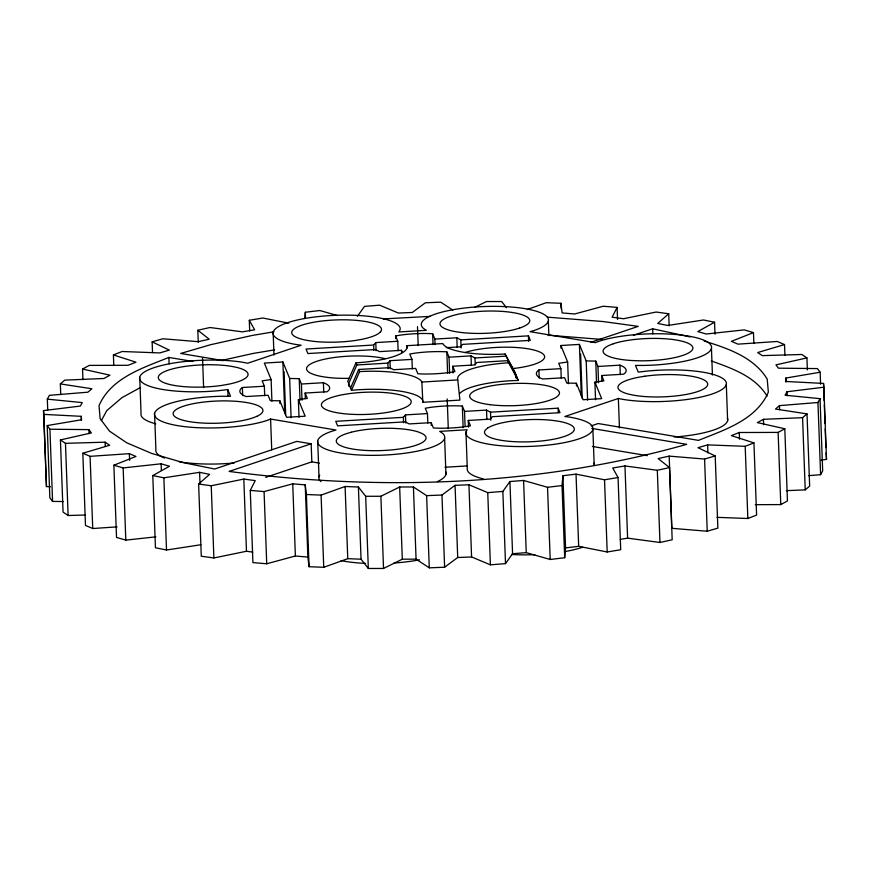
<?xml version="1.0" encoding="UTF-8"?>
<svg xmlns="http://www.w3.org/2000/svg" width="870" height="870" viewBox="0 0 870 870"><rect width="100%" height="100%" fill="white"/><g stroke="black" fill="none" stroke-linecap="round" stroke-linejoin="round"><path stroke-width="1.3" d="M406.79 348.337L406.921 345.684L442.852 343.563A57.659 14.246 -2.1 0 0 505.122 354.014L514.562 371.403L518.27 380.44A57.659 14.246 -2.1 0 0 459.643 393.555M304.761 318.409L305.316 312.265L319.801 310.514L337.462 315.549M564.684 557.735L562.031 485.547L562.923 475.716L576.027 474.128L604.53 479.794L618.059 477.532L620.701 549.72L607.184 551.982L578.68 546.327L565.565 547.904L564.684 557.735L550.199 559.486L526.241 552.646L512.571 553.733L505.503 563.619L490.397 564.815L471.583 556.963L457.707 557.518L444.613 567.229L429.28 567.838L416.067 559.171L402.31 559.182L383.529 568.458L368.325 568.469L361.05 559.203L358.396 487.015L345.107 486.482L321.095 495.106L306.403 494.519L305.229 484.884L292.733 483.818L264.078 491.583L250.266 490.408L252.909 562.596L266.731 563.771L295.376 556.006L307.882 557.072L309.057 566.707L323.738 567.305L347.761 558.67L361.05 559.203M518.27 380.44L508.722 362.779A57.659 14.246 -2.1 0 0 457.783 379.929L459.904 400.102L422.831 402.288A57.659 14.246 -2.1 0 0 351.469 390.315L359.582 371.599L358.712 369.478L389.716 367.651L393.686 369.728L415.675 368.423L417.883 373.785L422.809 373.98A44.914 11.092 -2.1 0 0 450.41 372.349L454.945 371.588L452.737 366.226L474.726 364.932L476.847 362.485L507.852 360.658L517.346 378.178M406.921 345.684A57.659 14.246 -2.1 0 1 355.993 362.844L356.863 364.965L348.685 383.529L348.783 386.236M350.545 388.053L358.712 369.478M355.993 362.844L347.761 381.277L351.469 390.315M250.266 490.408L255.225 480.631L243.828 479.065L211.236 485.764L198.632 484.035L201.285 556.235L213.889 557.964L246.471 551.254L252.811 552.124M527.296 309.513L546.262 302.695L560.943 303.293L562.118 312.928L574.624 313.994L603.269 306.229L617.091 307.404L612.121 317.18L623.529 318.746L656.111 312.036L668.715 313.765L669.16 325.804M47.719 409.846L47.328 399.145L49.405 395.317L87.881 392.196L91.894 388.77L60.345 383.909L60.737 394.61M101.355 420.623L106.803 410.596L121.985 397.623L140.2 387.661M373.872 350.436L373.665 345.02L375.786 342.573L397.775 341.279L398.123 350.751M388.053 368.521L387.857 363.127L389.978 360.691L411.967 359.386L412.315 368.826M403.56 422.744L403.365 417.328L405.485 414.892L427.474 413.587L427.822 423.07M465.95 431.988L467.157 429.758L439.698 431.379L442.645 433.369A63.608 15.714 -2.1 0 1 367.629 455.304A63.608 15.714 -2.1 0 1 331.948 431.215L336.005 430.03L270.592 419.057L267.253 420.362A63.608 15.714 -2.1 0 1 159.841 420.428A63.608 15.714 -2.1 0 1 221.676 396.274L230.528 396.274L227.777 389.575L219.349 390.597A63.608 15.714 -2.1 0 1 141.07 374.742A63.608 15.714 -2.1 0 1 243.437 362.388L247.678 363.247L301.172 345.227L296.365 344.563A63.608 15.714 -2.1 0 1 311.036 317.496A63.608 15.714 -2.1 0 1 400.08 329.719L398.873 331.948L426.333 330.328L423.385 328.349A63.608 15.714 -2.1 0 1 498.401 306.403A63.608 15.714 -2.1 0 1 534.082 330.491L530.026 331.677L595.439 342.66L598.778 341.355A63.608 15.714 -2.1 0 1 706.19 341.279A63.608 15.714 -2.1 0 1 644.355 365.433L635.502 365.443L638.254 372.132L646.682 371.12A63.608 15.714 -2.1 0 1 724.949 386.976A63.608 15.714 -2.1 0 1 622.583 399.319L618.352 398.471L564.858 416.491L569.665 417.143A63.608 15.714 -2.1 0 1 554.995 444.211A63.608 15.714 -2.1 0 1 465.95 431.988L467.277 468.082A63.608 15.714 -2.1 0 0 483.296 478.891M820.595 384.257L820.149 372.229L785.806 378.058L786.099 381.484L823.531 383.431L823.857 387.215L786.991 391.75L785.11 395.219L820.029 398.656L822.672 470.855L820.595 474.683L808.654 475.651M820.595 474.683L817.952 402.495L820.029 398.656M357.429 316.267L364.497 306.381L379.603 305.185L398.416 313.037L412.293 312.482L425.387 302.771L440.72 302.162L452.835 310.111M505.503 563.619L502.86 491.43L509.929 481.534L523.588 480.457L547.545 487.298L562.031 485.547M198.632 484.035L209.616 474.367L199.6 472.334L163.875 477.815L152.794 475.575L155.447 547.763L166.518 550.014L200.916 544.729M668.715 313.765L657.731 323.444L667.758 325.478L703.482 319.986L714.553 322.237L714.999 334.265M60.345 383.909L64.772 380.125L103.911 378.493L109.957 375.187L82.552 369.054L82.944 379.744M264.708 395.687L264.36 386.215L242.371 387.509L240.892 388.781A44.914 11.092 -2.1 0 0 243.654 395.513L246.09 396.546L268.069 395.252L270.276 400.613L279.846 400.809L286.621 417.296L305.152 416.197L298.377 399.711L307.338 398.416L305.142 393.055L327.12 391.75L328.61 390.489A44.914 11.092 -2.1 0 0 325.848 383.757L323.412 382.713L301.422 384.018L299.226 378.657L289.656 378.461L282.88 361.963L264.349 363.062L271.125 379.559L271.918 401.211M561.237 378.135L560.889 368.652L538.9 369.957L537.421 371.229A44.914 11.092 -2.1 0 0 540.183 377.961L542.619 378.994L564.608 377.7L566.805 383.061L576.375 383.257L583.15 399.743L601.681 398.645L594.906 382.158L603.867 380.864L601.67 375.503L623.659 374.198L625.139 372.925A44.914 11.092 -2.1 0 0 622.376 366.194L619.94 365.161L597.962 366.466L595.754 361.104L586.184 360.909L579.409 344.411L560.878 345.51L560.976 348.217M817.952 402.495L779.466 405.616L775.464 409.041L807.012 413.892L809.655 486.091L805.228 489.875L786.328 490.658M755.323 504.665L780.771 504.6L787.448 500.946L784.805 428.758L757.4 422.613L763.436 419.318L802.575 417.676L807.012 413.892M358.396 487.015L365.683 496.281L380.886 496.27L399.667 486.982L413.424 486.982L426.626 495.639L441.971 495.03L455.064 485.329L468.941 484.775L487.755 492.627L502.86 491.43M152.794 475.575L169.519 466.244L161.124 463.797L123.159 467.929L113.872 465.222L116.526 537.41L125.802 540.118L155.915 536.844M714.553 322.237L697.827 331.568L706.222 334.015L744.198 329.882L753.474 332.59L753.866 343.28M82.552 369.054L89.229 365.4L128.064 365.291L135.992 362.203L113.404 354.916L113.796 365.617M716.967 517.335L747.841 518.498L756.596 515.083L753.942 442.884L731.365 435.609L739.282 432.51L778.128 432.401L784.805 428.758M474.726 307.338L486.471 301.542L501.675 301.531L506.525 307.708M113.872 465.222L135.938 456.456L129.369 453.661L90.088 456.337L82.824 453.237L85.477 525.426L92.731 528.525L117.113 526.872M753.474 332.59L731.42 341.344L737.977 344.15L777.269 341.475L784.522 344.574L784.914 355.264M113.404 354.916L122.159 351.502L159.743 352.926L169.356 350.11L152.141 341.877L152.533 352.567M192.955 361.474L168.878 357.429C142.963 367.89 110.947 377.874 99.017 405.681L100.137 418.644L109.468 431.128L126.781 442.819L151.652 453.422L183.472 462.688L214.705 469.017L296.746 441.384L311.166 443.798L311.83 461.85L265.676 477.391M715.205 455.934L704.591 459.045L669.182 456.119L671.836 528.318L707.234 531.233L717.859 528.123L715.205 455.934L698.001 447.691L707.604 444.885L745.198 446.31L753.942 442.884M590.795 342.345L638.232 326.37L602.703 321.498L547.382 317.148M311.166 443.798L229.125 471.431C381.114 491.343 538.682 486.156 686.68 444.352L591.72 428.41M633.425 335.265L652.652 328.795L690.138 336.94M591.089 425.919L598.168 423.538L698.469 440.372C724.395 429.91 756.4 419.938 768.34 392.131L767.22 379.157C753.877 357.059 727.592 348.315 704.189 341.029M82.824 453.237L109.674 445.266L105.107 442.178L65.468 443.33L60.421 439.915L63.064 512.104L68.121 515.519L85.293 515.018M784.522 344.574L757.672 352.546L762.25 355.623L801.879 354.481L806.936 357.896L807.371 369.924M152.141 341.877L162.766 338.767L198.164 341.682L209.224 339.224L197.816 330.23L210.04 327.512L242.393 331.851L254.627 329.806L249.298 320.28L262.816 318.018L288.731 323.161M60.421 439.915L91.394 432.923L88.936 429.628L49.927 429.225L47.197 425.582L81.541 419.753L81.247 416.328L43.826 414.381L43.5 410.596L80.366 406.062L82.248 402.592L47.328 399.145M806.936 357.896L775.953 364.878L778.422 368.173L817.43 368.586L820.149 372.229M221.154 360.561L253.148 353.437L274.583 349.86M669.182 456.119L658.133 458.577L669.53 467.581L672.184 539.77L659.96 542.488L627.607 538.149L620.266 539.367M618.059 477.532L612.73 467.995L624.964 465.95L657.318 470.289L669.53 467.581M273.919 331.807L252.485 335.396L210.605 344.705L180.677 353.459L223.47 360.648M395.676 338.626L395.578 335.918L400.113 335.157A44.914 11.092 -2.1 0 1 427.714 333.525L432.64 333.721L434.848 339.082L435.043 344.498M821.236 460.056L826.5 459.403L823.857 387.215M271.125 379.559L262.153 380.853L264.36 386.215M568.447 383.659L567.653 362.007L558.692 363.29L560.889 368.652M383.137 318.92L430.095 316.386M434.848 339.082L456.826 337.777L460.806 339.865L528.438 335.853L530.298 340.377L462.666 344.379L460.545 346.825L446.31 347.663M373.665 345.02L306.044 349.022L307.893 353.546L375.525 349.533L379.505 351.621L401.494 350.316L402.375 352.459M411.967 359.386L409.759 354.025L414.294 353.263A44.914 11.092 -2.1 0 1 441.906 351.632L446.832 351.828L449.029 357.189L471.018 355.884L474.987 357.972L505.992 356.135L515.486 373.654L515.638 377.721M356.863 364.965L387.857 363.127M359.582 371.599A57.659 14.246 -2.1 0 1 421.863 382.05L457.783 379.929M427.474 413.587L425.267 408.226L429.802 407.475A44.914 11.092 -2.1 0 1 457.413 405.833L462.34 406.029L464.536 411.39L486.526 410.096L490.506 412.173L558.138 408.171L559.986 412.685L492.355 416.697L490.234 419.133L468.256 420.438L468.495 427.203M403.365 417.328L335.733 421.33L337.593 425.854L405.224 421.852L409.204 423.929L431.183 422.624L433.39 427.986L438.317 428.192A44.914 11.092 -2.1 0 0 465.918 426.55L470.452 425.8L468.256 420.438M444.951 467.244L467.179 465.928M47.197 425.582L49.851 497.77L52.57 501.414L63.336 501.533M548.046 335.2L602.029 339.43M43.5 410.596L46.469 486.569L50.482 486.776M592.383 446.451L647.215 455.662M311.83 461.85L319.475 463.134M711.247 360.941C731.877 368.293 755.214 376.362 767.09 396.144M560.878 345.51L567.653 362.007M505.122 354.014L505.992 356.135M507.852 360.658L508.722 362.779M395.578 335.918L397.775 341.279M826.5 459.403L826.076 452.944M421.863 382.05L422.831 402.288M823.531 383.431L824.162 400.809M824.314 404.822L824.999 423.538M825.195 428.888L825.88 447.604M802.575 417.676L805.228 489.875M786.991 391.75L787.132 395.763M785.806 378.058L785.958 382.071M779.466 405.616L779.618 409.629M778.128 432.401L780.771 504.6M763.436 419.318L763.632 424.669M745.198 446.31L747.841 518.498M739.282 432.51L739.533 439.198M726.309 384.486L727.625 420.58M711.453 348.326L712.432 375.068M707.604 444.885L707.897 452.911M704.591 459.045L707.234 531.233M652.652 328.795L652.837 333.949M657.318 470.289L659.96 542.488M624.964 465.95L627.607 538.149M619.94 365.161L620.288 374.633M617.091 307.404L617.537 319.431M618.352 398.471L619.44 427.877M601.67 375.503L601.866 380.919M604.53 479.794L607.184 551.982M597.962 366.466L598.549 382.702M595.754 361.104L596.548 382.756M594.906 382.158L595.558 399.754M592.883 429.421L594.21 465.515A63.608 15.714 -2.1 0 0 594.003 463.057M586.184 360.909L587.62 400.156M580.616 354.036L582.247 398.558M579.409 344.411L581.301 395.85M576.375 383.257L576.473 385.965M576.027 474.128L578.68 546.327M560.943 303.293L561.15 308.632M562.923 475.716L565.565 547.904M558.138 408.171L558.279 412.228M548.339 320.943L548.883 335.657M547.545 487.298L550.199 559.486M538.9 369.957L539.204 378.08M528.438 335.853L528.634 341.268M523.588 480.457L526.241 552.646M509.929 481.534L512.571 553.733M490.506 412.173L490.8 420.297M486.526 410.096L486.874 419.568M487.755 492.627L490.397 564.815M474.987 357.972L475.237 364.715M471.018 355.884L471.366 365.335M468.941 484.775L471.583 556.963M464.536 411.39L465.091 426.289M460.806 339.865L461.1 347.978M462.34 406.029L463.134 427.692M456.826 337.777L457.174 347.26M452.737 366.226L452.987 372.98M455.064 485.329L457.707 557.518M449.029 357.189L449.627 373.382M446.832 351.828L447.615 373.415M447.202 398.96L448.289 428.649M444.624 438.197L445.94 474.291M441.971 495.03L444.613 567.229M432.64 333.721L433.042 344.553M431.183 422.624L431.281 425.332M426.626 495.639L429.28 567.838M417.502 326.652L418.198 345.542M413.424 486.982L416.067 559.171M405.485 414.892L405.79 423.016M401.494 350.316L401.592 353.024M399.667 486.982L402.31 559.182M389.978 360.691L390.271 368.782M375.786 342.573L376.09 350.697M380.886 496.27L383.529 568.458M365.683 496.281L368.325 568.469M345.107 486.482L347.761 558.67M323.412 382.713L323.76 392.185M321.095 495.106L323.738 567.305M317.691 440.764L319.007 476.858M305.316 312.265L305.511 317.604M305.142 393.055L305.337 398.471M306.403 494.519L309.057 566.707M301.422 384.018L302.021 400.254M305.229 484.884L307.882 557.072M299.226 378.657L300.019 400.309M298.377 399.711L299.019 417.306M289.656 378.461L291.091 417.709M292.733 483.818L295.376 556.006M284.088 371.588L285.675 414.762M282.88 361.963L284.762 413.402M279.846 400.809L279.944 403.517M273.136 332.296L273.974 355.025M270.592 419.057L271.723 449.801M264.078 491.583L266.731 563.771M249.298 320.28L249.69 330.97M242.371 387.509L242.676 395.632M243.828 479.065L246.471 551.254M227.777 389.575L228.016 396.263M211.236 485.764L213.889 557.964M202.525 357.896L203.624 387.585M197.816 330.23L198.262 342.258M199.6 472.334L199.991 483.024M168.878 357.429L169.117 363.877M163.875 477.815L166.518 550.014M161.124 463.797L161.374 470.485M154.577 413.38L155.893 449.485A63.608 15.714 -2.1 0 0 164.571 458.055M139.722 377.232L141.049 413.326A63.608 15.714 -2.1 0 0 155.763 423.81M129.369 453.661L129.619 460.35M123.159 467.929L125.802 540.118M105.107 442.178L105.259 446.19M90.088 456.337L92.731 528.525M88.936 429.628L89.077 433.641M81.247 416.328L81.399 420.34M65.468 443.33L68.121 515.519M49.927 429.225L52.57 501.414M43.826 414.381L46.469 486.569M464.982 352.557A44.914 11.092 -2.1 0 1 537.105 350.958A44.914 11.092 -2.1 0 1 512.484 368.597M582.596 547.252A63.608 15.714 -2.1 0 1 565.326 551.482M534.745 554.658A63.608 15.714 -2.1 0 1 511.484 554.505M419.492 559.812A63.608 15.714 -2.1 0 1 393.936 563.031M365.574 563.401A63.608 15.714 -2.1 0 1 341.138 560.628M348.892 378.341A44.914 11.092 -2.1 0 1 311.036 363.725A44.914 11.092 -2.1 0 1 384.964 358.625M234.313 462.96A63.608 15.714 -2.1 0 1 179.111 461.752M445.734 471.834A63.608 15.714 -2.1 0 1 437.382 481.61M320.997 481.686A63.608 15.714 -2.1 0 1 319.736 475.194M727.418 418.122A63.608 15.714 -2.1 0 1 674.207 437.044M380.473 331.861L378.439 333.601A44.914 11.092 -2.1 0 1 313.972 341.377L308.187 340.583A44.914 11.092 -2.1 0 1 297.844 326.75A44.914 11.092 -2.1 0 1 352.905 320.106A44.914 11.092 -2.1 0 1 380.473 331.861M487.591 428.116L485.558 429.856A44.914 11.092 -2.1 0 0 513.126 441.612A44.914 11.092 -2.1 0 0 568.186 434.967A44.914 11.092 -2.1 0 0 557.844 421.134L552.058 420.34A44.914 11.092 -2.1 0 0 487.591 428.116M256.802 416.36L252.789 417.926A44.914 11.092 -2.1 0 1 195.402 422.461A44.914 11.092 -2.1 0 1 176.208 409.509A44.914 11.092 -2.1 0 1 227.592 400.918L234.334 401.19A44.914 11.092 -2.1 0 1 256.802 416.36M613.241 343.78L609.228 345.346A44.914 11.092 -2.1 0 0 631.696 360.517L638.439 360.789A44.914 11.092 -2.1 0 0 689.812 352.198A44.914 11.092 -2.1 0 0 670.629 339.246A44.914 11.092 -2.1 0 0 613.241 343.78M519.618 328.066L514.746 329.491A44.914 11.092 -2.1 0 1 447.104 329.534L443.776 328.11A44.914 11.092 -2.1 0 1 460.611 313.733A44.914 11.092 -2.1 0 1 518.379 313.689A44.914 11.092 -2.1 0 1 519.618 328.066M351.284 432.216L346.412 433.651A44.914 11.092 -2.1 0 0 347.652 448.017A44.914 11.092 -2.1 0 0 405.42 447.985A44.914 11.092 -2.1 0 0 422.254 433.597L418.916 432.183A44.914 11.092 -2.1 0 0 351.284 432.216M227.451 384.442L221.252 385.486A44.914 11.092 -2.1 0 1 165.43 383.246A44.914 11.092 -2.1 0 1 173.315 368.684A44.914 11.092 -2.1 0 1 231.616 366.368L236.694 367.401A44.914 11.092 -2.1 0 1 227.451 384.442M644.779 376.231L638.569 377.265A44.914 11.092 -2.1 0 0 629.336 394.306L634.415 395.339A44.914 11.092 -2.1 0 0 692.705 393.022A44.914 11.092 -2.1 0 0 700.6 378.472A44.914 11.092 -2.1 0 0 644.779 376.231M341.671 413.446A44.914 11.092 -2.1 0 0 411.118 402.418A44.914 11.092 -2.1 0 0 346.119 394.099A44.914 11.092 -2.1 0 0 341.671 413.446M489.94 404.67A44.914 11.092 -2.1 0 0 559.388 393.642A44.914 11.092 -2.1 0 0 494.388 385.323A44.914 11.092 -2.1 0 0 489.94 404.67"/></g></svg>
